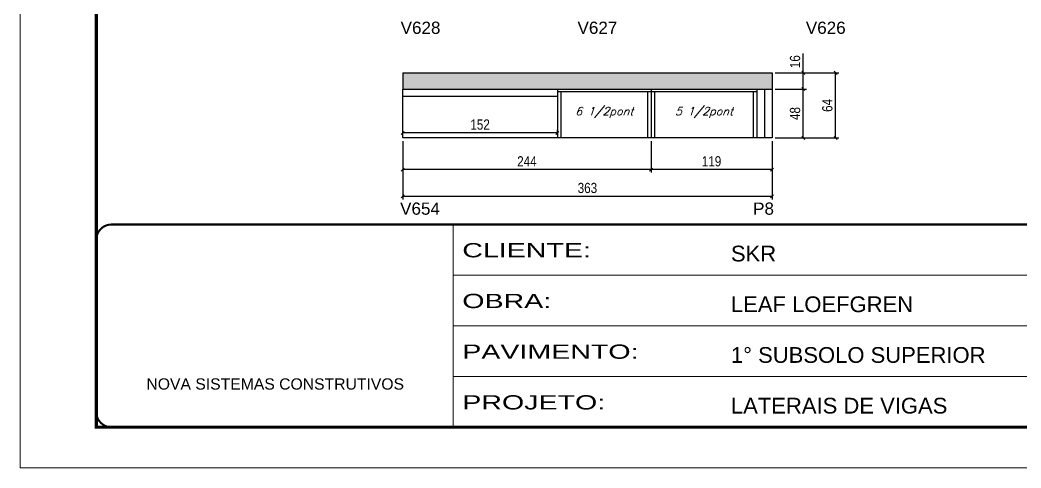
# Model space of a CAD drawing. Extents: x 3309 to 9590, y -2522 to 14608.
# Drawn here: x 8078 to 9062, y 6666 to 7107 of the extents above; entities that cross this region are included whole.
import ezdxf

# ---------------------------------------------------------------- set-up
doc = ezdxf.new("R2010")
doc.units = 0
doc.linetypes.add('CONTINUO', pattern=[0])
doc.linetypes.add('DASHED', pattern=[0.75, 0.5, -0.25])
for name, color, linetype in [('5', 5, 'Continuous'), ('COTA', 241, 'Continuous'), ('Painéis', 200, 'Continuous'), ('SARR_2.2x7', 40, 'Continuous'), ('SARR_3.5x7', 81, 'Continuous'), ('texto', 7, 'Continuous')]:
    doc.layers.add(name, color=color, linetype=linetype)
doc.layers.add('Folhas', color=255, linetype='Continuous', lineweight=9)
doc.layers.add('SARRAFO DE PRESSAO', color=251, linetype='DASHED', lineweight=9)
doc.styles.add('ARIAL', font='arial.ttf')
doc.styles.add('COTA TECNICA', font='techl___.ttf', dxfattribs={"height": 10})
doc.styles.add('Romans', font='romans.shx')
doc.styles.get("Standard").update_dxf_attribs({"font": 'arial.ttf'})
doc.styles.add('Tecnologia', font='')
doc.styles.get('Tecnologia').set_extended_font_data('Forgotten Futurist')
doc.dimstyles.new('PAINEL', dxfattribs={"dimtxt": 10, "dimasz": 3, "dimexe": 3, "dimexo": 3, "dimgap": 3, "dimtad": 1, "dimdec": 1, "dimzin": 12, "dimdsep": 46, "dimtxsty": 'COTA TECNICA', "dimblk1": 'OBLIQUE', "dimblk2": 'OBLIQUE', "dimsah": 1, "dimcen": 0.9, "dimclrd": 4, "dimclre": 4, "dimclrt": 240, "dimadec": 1, "dimazin": 3, "dimtfac": 1, "dimtdec": 1, "dimtmove": 0, "dimatfit": 3, "dimfxl": 1, "dimtolj": 1, "dimtzin": 12, "dimarcsym": 0})

# ---------------------------------------------------------------- blocks, each defined once
blk = doc.blocks.new('9999999999')
at = {"color": 30, "linetype": 'CONTINUO'}
for p, q in [((98564.56, 34230.21), (98564.56, 34429.45)), ((98564.56, 34379.64), (99583.98, 34379.64)), ((98564.56, 34329.83), (99487.98, 34329.83)), ((98564.56, 34280.02), (99487.98, 34280.02))]:
    blk.add_line(p, q, dxfattribs=at)
at = {"color": 30, "linetype": 'CONTINUO', "const_width": 2}
blk.add_lwpolyline([(99583.98, 34230.21), (99583.98, 34414.45, 0.414214), (99568.98, 34429.45), (98228.98, 34429.45, 0.414214), (98213.98, 34414.45), (98213.98, 34245.21, 0.414214), (98228.98, 34230.21), (99583.98, 34230.21)], format="xyb", dxfattribs=at)
at = {"layer": 'Folhas'}
blk.add_lwpolyline([(98138.98, 34190.21), (99623.98, 34190.21), (99623.98, 35240.21), (98138.98, 35240.21)], close=True, dxfattribs=at)
at = {"layer": 'Folhas', "color": 30, "const_width": 3}
blk.add_lwpolyline([(98213.98, 34230.21), (99583.98, 34230.21), (99583.98, 35200.21), (98213.98, 35200.21)], close=True, dxfattribs=at)
at = {"color": 7, "linetype": 'Continuous', "ltscale": 5, "style": 'ARIAL'}
for s, height, p in [('SKR', 15.483, (98837.68, 34393.13)), ('LEAF LOEFGREN', 15.4829, (98837.68, 34343.32)), ('1° SUBSOLO SUPERIOR', 15.4829, (98837.68, 34293.51)), ('NOVA SISTEMAS CONSTRUTIVOS', 11.0592, (98263.19, 34267.21)), ('LATERAIS DE VIGAS', 15.4829, (98837.68, 34243.7))]:
    blk.add_text(s, height=height, dxfattribs=at).set_placement(p)
at = {"layer": 'Folhas', "color": 7, "style": 'Tecnologia', "width": 1.5}
for s, p in [('CLIENTE:', (98573.65, 34397.17)), ('OBRA:', (98573.65, 34347.31)), ('PAVIMENTO:', (98573.65, 34297.5)), ('PROJETO:', (98573.65, 34247.69))]:
    blk.add_text(s, height=14, dxfattribs=at).set_placement(p)
blk = doc.blocks.new('_Oblique')
at = {"color": 0, "linetype": 'ByBlock', "lineweight": -2}
blk.add_line((-0.5, -0.5), (0.5, 0.5), dxfattribs=at)
blk = doc.blocks.new('*D869')
at = {"layer": 'COTA', "color": 4, "lineweight": -2, "transparency": 16777216}
for p, q in [((8454.02, 6987.64), (8454.02, 6930.26)), ((8817.02, 6987.64), (8817.02, 6930.26)), ((8817.02, 6933.26), (8454.02, 6933.26))]:
    blk.add_line(p, q, dxfattribs=at)
at = {"layer": 'Defpoints', "color": 0, "transparency": 16777216}
for p in [(8454.02, 6990.64, 0), (8817.02, 6990.64, 0), (8454.02, 6933.26)]:
    blk.add_point(p, dxfattribs=at)
at = {"layer": 'COTA', "color": 4, "lineweight": -2, "transparency": 16777216, "xscale": 3, "yscale": 3, "zscale": 3, "rotation": 180}
blk.add_blockref('_Oblique', (8454.02, 6933.26), dxfattribs=at)
at = {"layer": 'COTA', "color": 4, "lineweight": -2, "transparency": 16777216, "xscale": 3, "yscale": 3, "zscale": 3}
blk.add_blockref('_Oblique', (8817.02, 6933.26), dxfattribs=at)
at = {"layer": 'COTA', "color": 240, "transparency": 16777216, "insert": (8635.52, 6941.48), "char_height": 10, "attachment_point": 5, "style": 'COTA TECNICA'}
blk.add_mtext('\\A1;363', dxfattribs=at)
blk = doc.blocks.new('*D870')
at = {"layer": 'COTA', "color": 4, "lineweight": -2, "transparency": 16777216}
for p, q in [((8698.02, 6987.64), (8698.02, 6956.61)), ((8817.02, 6987.64), (8817.02, 6956.61)), ((8817.02, 6959.61), (8698.02, 6959.61))]:
    blk.add_line(p, q, dxfattribs=at)
at = {"layer": 'Defpoints', "color": 0, "transparency": 16777216}
for p in [(8698.02, 6990.64), (8817.02, 6990.64), (8698.02, 6959.61)]:
    blk.add_point(p, dxfattribs=at)
at = {"layer": 'COTA', "color": 4, "lineweight": -2, "transparency": 16777216, "xscale": 3, "yscale": 3, "zscale": 3, "rotation": 180}
blk.add_blockref('_Oblique', (8698.02, 6959.61), dxfattribs=at)
at = {"layer": 'COTA', "color": 4, "lineweight": -2, "transparency": 16777216, "xscale": 3, "yscale": 3, "zscale": 3}
blk.add_blockref('_Oblique', (8817.02, 6959.61), dxfattribs=at)
at = {"layer": 'COTA', "color": 240, "transparency": 16777216, "insert": (8757.52, 6967.69), "char_height": 10, "attachment_point": 5, "style": 'COTA TECNICA'}
blk.add_mtext('\\A1;119', dxfattribs=at)
blk = doc.blocks.new('*D871')
at = {"layer": 'COTA', "color": 4, "lineweight": -2, "transparency": 16777216}
for p, q in [((8454.02, 6987.64), (8454.02, 6956.61)), ((8698.02, 6987.64), (8698.02, 6956.61)), ((8698.02, 6959.61), (8454.02, 6959.61))]:
    blk.add_line(p, q, dxfattribs=at)
at = {"layer": 'Defpoints', "color": 0, "transparency": 16777216}
for p in [(8454.02, 6990.64), (8698.02, 6990.64), (8454.02, 6959.61)]:
    blk.add_point(p, dxfattribs=at)
at = {"layer": 'COTA', "color": 4, "lineweight": -2, "transparency": 16777216, "xscale": 3, "yscale": 3, "zscale": 3, "rotation": 180}
blk.add_blockref('_Oblique', (8454.02, 6959.61), dxfattribs=at)
at = {"layer": 'COTA', "color": 4, "lineweight": -2, "transparency": 16777216, "xscale": 3, "yscale": 3, "zscale": 3}
blk.add_blockref('_Oblique', (8698.02, 6959.61), dxfattribs=at)
at = {"layer": 'COTA', "color": 240, "transparency": 16777216, "insert": (8576.02, 6967.68), "char_height": 10, "attachment_point": 5, "style": 'COTA TECNICA'}
blk.add_mtext('\\A1;244', dxfattribs=at)
blk = doc.blocks.new('*D872')
at = {"layer": 'COTA', "color": 4, "lineweight": -2, "transparency": 16777216}
for p, q in [((8454.02, 6993.64), (8454.02, 6998.65)), ((8606.02, 6995.65), (8454.02, 6995.65)), ((8606.02, 6993.64), (8606.02, 6998.65))]:
    blk.add_line(p, q, dxfattribs=at)
at = {"layer": 'Defpoints', "color": 0, "transparency": 16777216}
for p in [(8454.02, 6995.65), (8454.02, 6990.64), (8606.02, 6990.64)]:
    blk.add_point(p, dxfattribs=at)
at = {"layer": 'COTA', "color": 4, "lineweight": -2, "transparency": 16777216, "xscale": 3, "yscale": 3, "zscale": 3, "rotation": 180}
blk.add_blockref('_Oblique', (8454.02, 6995.65), dxfattribs=at)
at = {"layer": 'COTA', "color": 4, "lineweight": -2, "transparency": 16777216, "xscale": 3, "yscale": 3, "zscale": 3}
blk.add_blockref('_Oblique', (8606.02, 6995.65), dxfattribs=at)
at = {"layer": 'COTA', "color": 240, "transparency": 16777216, "insert": (8530.02, 7003.76), "char_height": 10, "attachment_point": 5, "style": 'COTA TECNICA'}
blk.add_mtext('\\A1;152', dxfattribs=at)
blk = doc.blocks.new('*D873')
at = {"layer": 'COTA', "color": 4, "lineweight": -2, "transparency": 16777216}
for p, q in [((8820.02, 7038.64), (8850.72, 7038.64)), ((8847.72, 6990.64), (8847.72, 7038.64)), ((8820.02, 6990.64), (8850.72, 6990.64))]:
    blk.add_line(p, q, dxfattribs=at)
at = {"layer": 'Defpoints', "color": 0, "transparency": 16777216}
for p in [(8817.02, 7038.64), (8847.72, 7038.64), (8817.02, 6990.64)]:
    blk.add_point(p, dxfattribs=at)
at = {"layer": 'COTA', "color": 4, "lineweight": -2, "transparency": 16777216, "xscale": 3, "yscale": 3, "zscale": 3}
for p, rotation in [((8847.72, 7038.64), 90), ((8847.72, 6990.64), 270)]:
    blk.add_blockref('_Oblique', p, dxfattribs=dict(at, rotation=rotation))
at = {"layer": 'COTA', "color": 240, "transparency": 16777216, "insert": (8839.63, 7014.64), "char_height": 10, "attachment_point": 5, "rotation": 90, "style": 'COTA TECNICA'}
blk.add_mtext('\\A1;48', dxfattribs=at)
blk = doc.blocks.new('*D874')
at = {"layer": 'COTA', "color": 4, "lineweight": -2, "transparency": 16777216}
for p, q in [((8847.72, 7054.64), (8847.72, 7073.65)), ((8820.02, 7054.64), (8850.72, 7054.64)), ((8847.72, 7038.64), (8847.72, 7054.64)), ((8820.02, 7038.64), (8850.72, 7038.64))]:
    blk.add_line(p, q, dxfattribs=at)
at = {"layer": 'Defpoints', "color": 0, "transparency": 16777216}
for p in [(8817.02, 7054.64), (8847.72, 7054.64), (8817.02, 7038.64)]:
    blk.add_point(p, dxfattribs=at)
at = {"layer": 'COTA', "color": 4, "lineweight": -2, "transparency": 16777216, "xscale": 3, "yscale": 3, "zscale": 3}
for p, rotation in [((8847.72, 7054.64), 90), ((8847.72, 7038.64), 270)]:
    blk.add_blockref('_Oblique', p, dxfattribs=dict(at, rotation=rotation))
at = {"layer": 'COTA', "color": 240, "transparency": 16777216, "insert": (8839.62, 7065.64), "char_height": 10, "attachment_point": 5, "rotation": 90, "style": 'COTA TECNICA'}
blk.add_mtext('\\A1;16', dxfattribs=at)
blk = doc.blocks.new('*D875')
at = {"layer": 'COTA', "color": 4, "lineweight": -2, "transparency": 16777216}
for p, q in [((8820.02, 7054.64), (8882.47, 7054.64)), ((8879.47, 6990.64), (8879.47, 7054.64)), ((8820.02, 6990.64), (8882.47, 6990.64))]:
    blk.add_line(p, q, dxfattribs=at)
at = {"layer": 'Defpoints', "color": 0, "transparency": 16777216}
for p in [(8817.02, 7054.64), (8879.47, 7054.64), (8817.02, 6990.64)]:
    blk.add_point(p, dxfattribs=at)
at = {"layer": 'COTA', "color": 4, "lineweight": -2, "transparency": 16777216, "xscale": 3, "yscale": 3, "zscale": 3}
for p, rotation in [((8879.47, 7054.64), 90), ((8879.47, 6990.64), 270)]:
    blk.add_blockref('_Oblique', p, dxfattribs=dict(at, rotation=rotation))
at = {"layer": 'COTA', "color": 240, "transparency": 16777216, "insert": (8871.37, 7022.64), "char_height": 10, "attachment_point": 5, "rotation": 90, "style": 'COTA TECNICA'}
blk.add_mtext('\\A1;64', dxfattribs=at)

msp = doc.modelspace()

# ---------------------------------------------------------------- hatches: boundary and pattern name
at = {"layer": 'COTA'}
h = msp.add_hatch(dxfattribs=at)
h.set_pattern_fill('AR-CONC', color=256, scale=0.03)
h.paths.add_polyline_path([(8817.02, 7054.64), (8454.02, 7054.64), (8454.02, 7038.64), (8817.02, 7038.64)])

# ---------------------------------------------------------------- linework, layer by layer
for p, q in [((8454.02, 7054.64), (8454.02, 7038.64)), ((8454.02, 7054.64), (8817.02, 7054.64)), ((8817.02, 7054.64), (8817.02, 7038.64))]:
    msp.add_line(p, q, dxfattribs=at)
at = {"layer": 'Painéis', "linetype": 'ByBlock'}
for p, q in [((8454.02, 6990.64), (8454.02, 7038.64)), ((8454.02, 7038.64), (8817.02, 7038.64)), ((8698.02, 7038.64), (8698.02, 6990.64)), ((8817.02, 7038.64), (8817.02, 6990.64)), ((8817.02, 6990.64), (8454.02, 6990.64))]:
    msp.add_line(p, q, dxfattribs=at)
at = {"layer": 'SARR_2.2x7', "linetype": 'Continuous'}
for p, q in [((8606.02, 7036.44), (8698.02, 7036.44)), ((8698.02, 7036.44), (8802.02, 7036.44)), ((8810.02, 6990.64), (8810.02, 7038.64)), ((8454.02, 7031.64), (8606.02, 7031.64))]:
    msp.add_line(p, q, dxfattribs=at)
at = {"layer": 'SARR_3.5x7'}
for p, q in [((8606.02, 7038.64), (8606.02, 6990.64)), ((8609.52, 7036.44), (8609.52, 6990.64)), ((8694.52, 7036.44), (8694.52, 6990.64)), ((8701.52, 7036.44), (8701.52, 6990.64)), ((8798.52, 7036.44), (8798.52, 6990.64)), ((8802.02, 7038.64), (8802.02, 6990.64))]:
    msp.add_line(p, q, dxfattribs=at)

# ---------------------------------------------------------------- block references
at = {"layer": 'SARRAFO DE PRESSAO', "color": 6, "linetype": 'ByBlock'}
msp.add_blockref('9999999999', (-90061.11, -27523.8), dxfattribs=at)

# ---------------------------------------------------------------- texts
at = {"layer": '5', "linetype": 'Continuous'}
for s, p in [('V628', (8451.94, 7092.94, 0)), ('V627', (8625.78, 7092.94, 0)), ('V626', (8850.18, 7092.94, 0)), ('V654', (8451.42, 6915.25)), ('P8', (8798.35, 6915.25))]:
    msp.add_text(s, height=12, rotation=0.00004, dxfattribs=at).set_placement(p)
at = {"layer": 'texto', "color": 2, "char_height": 8, "attachment_point": 5, "style": 'Romans'}
for s, insert in [('{\\Q19;\\C256;6 1/2pont}', (8652.02, 7015.64)), ('{\\Q19;\\C256;5 1/2pont}', (8750.02, 7015.64))]:
    msp.add_mtext(s, dxfattribs=dict(at, insert=insert))

# ---------------------------------------------------------------- dimensions: what is measured, and where the dimension line sits
at = {"layer": 'COTA'}
for base, p1, p2, angle, picture, middle in [((8847.72, 7054.64), (8817.02, 7038.64), (8817.02, 7054.64), 90, '*D874', (8839.62, 7065.64)), ((8879.47, 7054.64), (8817.02, 6990.64), (8817.02, 7054.64), 90, '*D875', (8871.37, 7022.64)), ((8847.72, 7038.64), (8817.02, 6990.64), (8817.02, 7038.64), 90, '*D873', (8839.63, 7014.64)), ((8454.02, 6995.65), (8606.02, 6990.64), (8454.02, 6990.64), 180, '*D872', (8530.02, 7003.76)), ((8454.02, 6933.26, 0), (8817.02, 6990.64), (8454.02, 6990.64), 180, '*D869', (8635.52, 6941.48, 0)), ((8698.02, 6959.61), (8817.02, 6990.64), (8698.02, 6990.64), 180, '*D870', (8757.52, 6967.69))]:
    dim = msp.add_linear_dim(base=base, p1=p1, p2=p2, angle=angle, dimstyle='PAINEL', dxfattribs=at)
    dim.commit()
    dim.dimension.update_dxf_attribs({"geometry": picture, "text_midpoint": middle})
dim = msp.add_linear_dim(base=(8454.02, 6959.61), p1=(8698.02, 6990.64), p2=(8454.02, 6990.64), angle=180, dimstyle='PAINEL', override={"dimtmove": 1}, dxfattribs=at)
dim.commit()
dim.dimension.update_dxf_attribs({"geometry": '*D871', "text_midpoint": (8576.02, 6967.68)})

doc.saveas('drawing.dxf')
